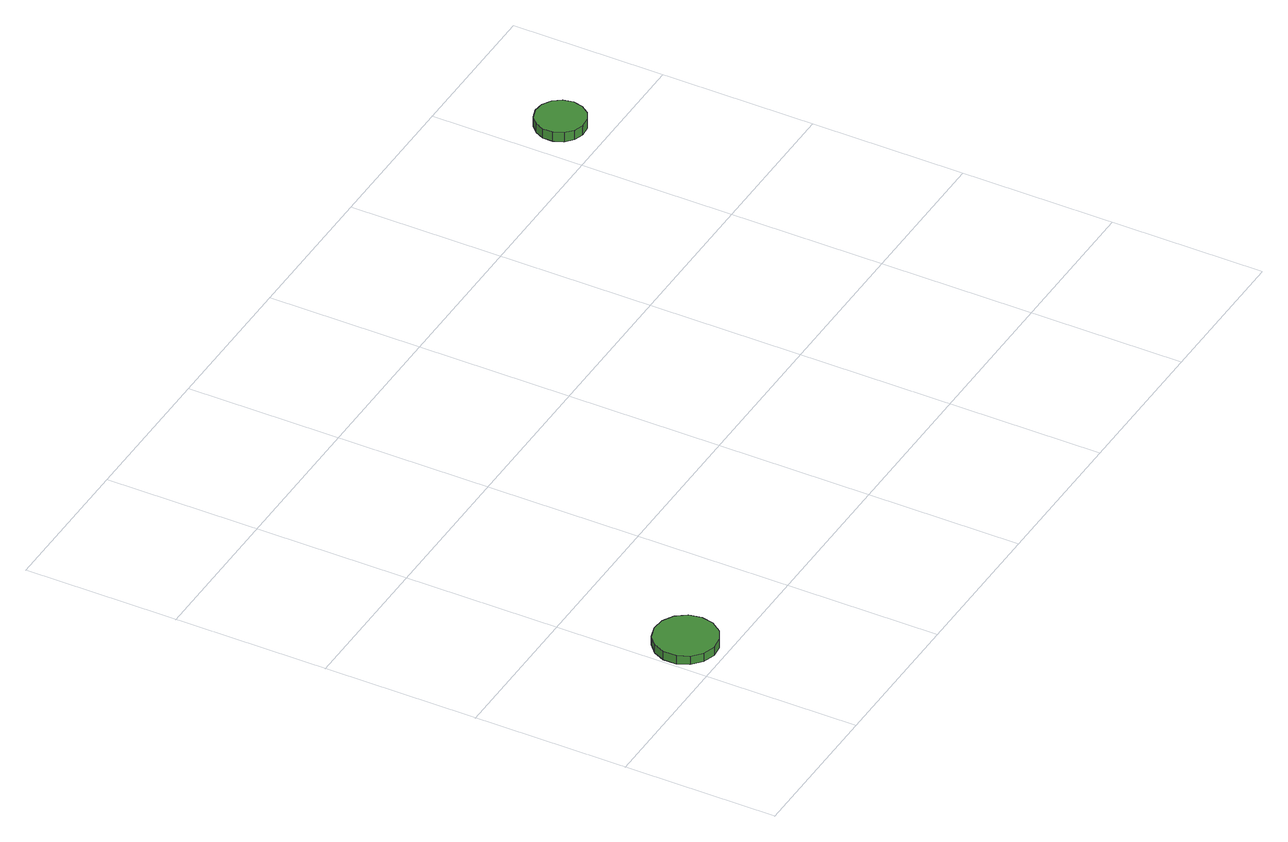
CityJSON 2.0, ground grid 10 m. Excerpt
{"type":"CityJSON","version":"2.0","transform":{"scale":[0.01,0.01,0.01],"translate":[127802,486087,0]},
"CityObjects":{
"tree1":{"type":"SolitaryVegetationObject","attributes":{"function":"something"},"geometry":[{"type":"MultiSurface","lod":"1","boundaries":[[[0,1,2,3,4,5,6,7,8,9,10,11,12,13,14]],[[15,16,17,18,19,20,21,22,23,24,25,26,27,28,29]],[[0,29,28,1]],[[1,28,27,2]],[[2,27,26,3]],[[3,26,25,4]],[[4,25,24,5]],[[5,24,23,6]],[[6,23,22,7]],[[7,22,21,8]],[[8,21,20,9]],[[9,20,19,10]],[[10,19,18,11]],[[11,18,17,12]],[[12,17,16,13]],[[13,16,15,14]],[[14,15,29,0]]]}]},
"tree2":{"type":"SolitaryVegetationObject","attributes":{"function":"something"},"geometry":[{"type":"MultiSurface","lod":"1","boundaries":[[[30,31,32,33,34,35,36,37,38,39,40,41,42,43,44]],[[45,46,47,48,49,50,51,52,53,54,55,56,57,58,59]],[[30,59,58,31]],[[31,58,57,32]],[[32,57,56,33]],[[33,56,55,34]],[[34,55,54,35]],[[35,54,53,36]],[[36,53,52,37]],[[37,52,51,38]],[[38,51,50,39]],[[39,50,49,40]],[[40,49,48,41]],[[41,48,47,42]],[[42,47,46,43]],[[43,46,45,44]],[[44,45,59,30]]]}]}
},
"vertices":[
[422,257,78],[405,339,78],[356,407,78],[283,448,78],[200,457,78],[120,431,78],[58,375,78],[24,299,78],[24,215,78],[58,139,78],[120,83,78],[200,57,78],[283,66,78],[356,107,78],[405,175,78],[405,175,17],[356,107,17],[283,66,17],[200,57,17],[120,83,17],[58,139,17],[24,215,17],[24,299,17],[58,375,17],[120,431,17],[200,457,17],[283,448,17],[356,407,17],[405,339,17],[422,257,17],
[4444,3294,84],[4430,3359,84],[4391,3413,84],[4333,3446,84],[4267,3453,84],[4204,3433,84],[4155,3388,84],[4128,3328,84],[4128,3261,84],[4155,3201,84],[4204,3156,84],[4267,3136,84],[4333,3143,84],[4391,3176,84],[4430,3230,84],[4430,3230,17],[4391,3176,17],[4333,3143,17],[4267,3136,17],[4204,3156,17],[4155,3201,17],[4128,3261,17],[4128,3328,17],[4155,3388,17],[4204,3433,17],[4267,3453,17],[4333,3446,17],[4391,3413,17],[4430,3359,17],[4444,3294,17]
]}
